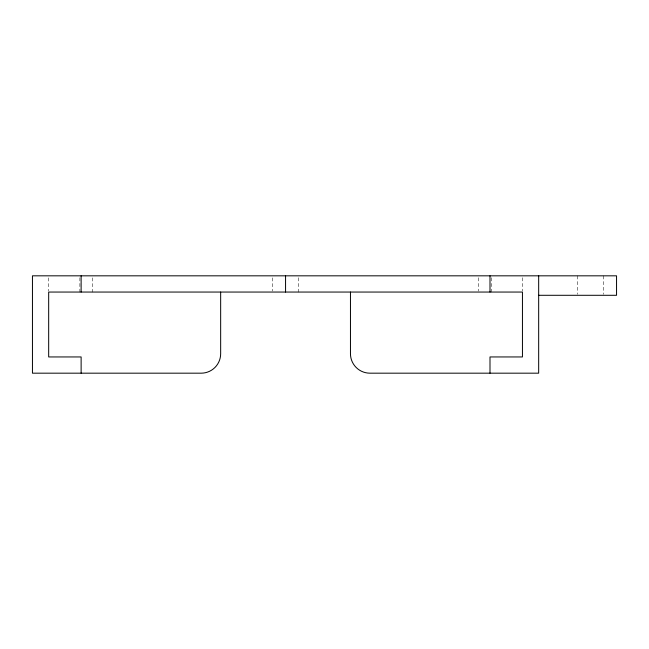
<?xml version="1.0" encoding="UTF-8"?>
<svg xmlns="http://www.w3.org/2000/svg" width="649" height="649" viewBox="0 0 649 649"><rect width="100%" height="100%" fill="white"/><g stroke="black" fill="none" stroke-linecap="round" stroke-linejoin="round"><path stroke-width="0.49" stroke-dasharray="3.25 2.43" d="M603.57 275.825L603.57 294.322M577.61 275.825L577.61 294.322M522.445 277.731L522.445 291.093M491.236 277.731L491.236 292.05M478.516 277.731L478.516 291.093M298.686 277.731L298.686 292.05M272.434 277.853L272.434 291.036M92.604 277.853L92.604 292.05M79.884 277.731L79.884 292.05M48.675 277.853L48.675 291.036"/><path stroke-width="0.97" d="M538.67 295.295L616.55 295.295L616.55 275.825L32.45 275.825L32.45 373.175L201.19 373.175A19.47 19.47 0 0 0 220.66 353.705L220.66 292.05M538.67 275.825L538.67 373.175L369.93 373.175A19.47 19.47 0 0 1 350.46 353.705L350.46 292.05M489.995 275.825L489.995 292.05M489.995 373.175L489.995 356.95L522.445 356.95L522.445 292.05L48.675 292.05L48.675 356.95L81.125 356.95L81.125 373.175M285.56 275.825L285.56 292.05M81.125 275.825L81.125 292.05"/></g></svg>
